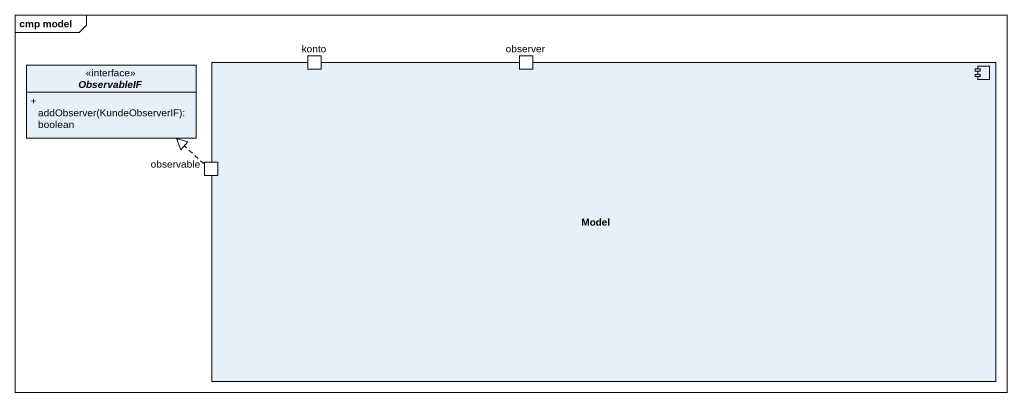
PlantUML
@startuml
mainframe cmp model
allowmixing
hide circle
hide empty members
skinparam classAttributeIconSize 0
interface ObservableIF {
  + addObserver(KundeObserverIF): boolean
}
component Model {
  port konto
  port observer
  port observable
}
observable .up.|> ObservableIF
@enduml
